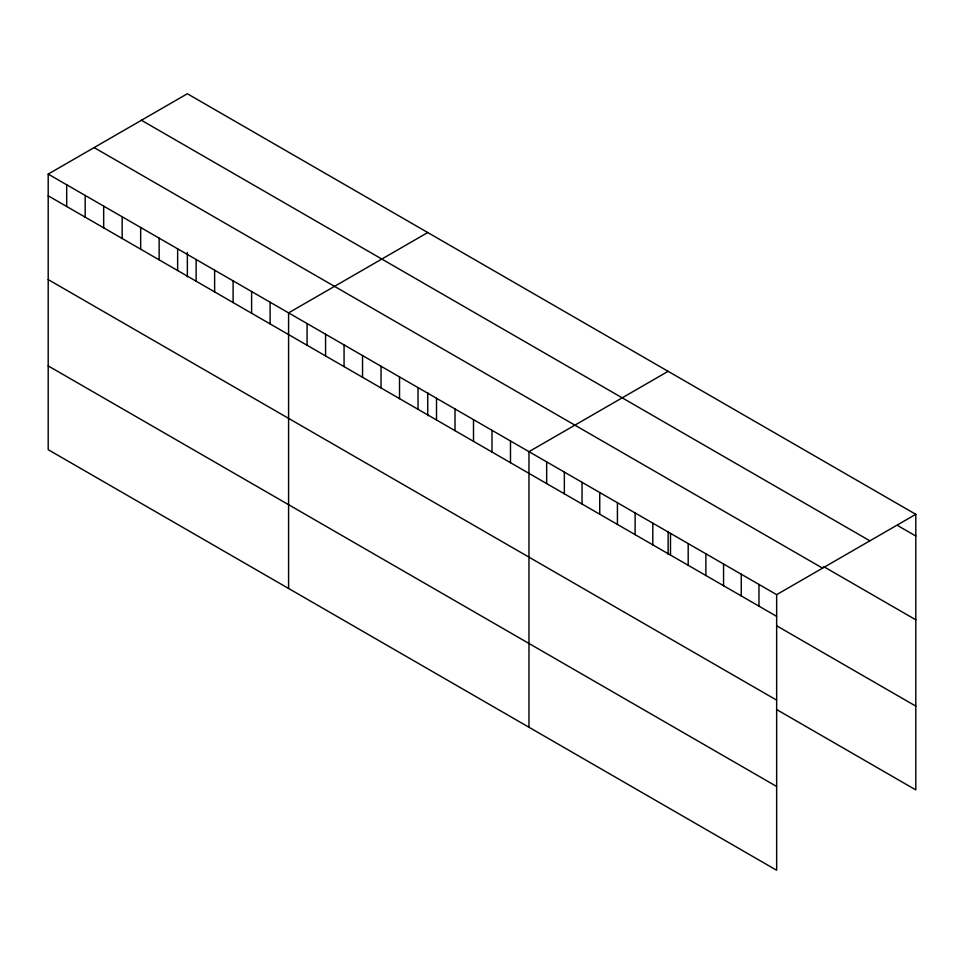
<?xml version="1.0" encoding="UTF-8"?>
<svg xmlns="http://www.w3.org/2000/svg" width="964" height="964" viewBox="0 0 964 964"><rect width="100%" height="100%" fill="white"/><g stroke="black" fill="none" stroke-linecap="round" stroke-linejoin="round"><path stroke-width="1.45" d="M48.2 174.098L776.647 594.655L776.647 870.251L48.2 449.682L48.2 174.098L187.353 93.749L915.8 514.318L915.8 789.902L776.803 709.649M427.739 232.541L288.585 312.878L288.585 588.474M668.124 371.321L528.971 451.67L528.971 727.254M776.647 594.655L915.8 514.318M898.111 525.802L915.8 536.02M141.431 120.271L869.877 540.828M823.557 566.543L915.8 619.804M94.123 147.588L822.569 568.145M48.2 195.8L776.647 616.358M776.803 625.877L915.8 706.118M48.2 279.584L776.647 700.141M48.2 365.898L776.647 786.467M758.957 584.449L758.957 606.151M741.268 574.231L741.268 595.933M723.566 564.012L723.566 585.714M705.877 553.806L705.877 575.508M688.188 543.588L688.188 565.29M670.498 533.381L670.498 555.083M668.124 531.477L668.124 554.505M652.809 523.163L652.809 544.865M635.119 512.944L635.119 534.646M617.43 502.738L617.43 524.44M599.741 492.52L599.741 514.222M582.051 482.313L582.051 504.015M564.35 472.095L564.35 493.797M546.66 461.877L546.66 483.579M510.486 440.994L510.486 462.696M491.989 430.318L491.989 452.02M473.505 419.641L473.505 441.343M455.008 408.965L455.008 430.667M436.511 398.289L436.511 419.991M427.739 392.697L427.739 415.713M418.027 387.612L418.027 409.314M399.53 376.936L399.53 398.638M381.045 366.26L381.045 387.962M362.548 355.583L362.548 377.286M344.064 344.907L344.064 366.609M325.567 334.231L325.567 355.933M307.082 323.555L307.082 345.257M270.101 302.202L270.101 323.904M251.604 291.526L251.604 313.228M233.107 280.849L233.107 302.551M214.623 270.173L214.623 291.875M196.126 259.497L196.126 281.199M187.353 252.472L187.353 276.933M177.641 248.82L177.641 270.523M159.144 238.156L159.144 259.858M140.66 227.48L140.66 249.182M122.163 216.804L122.163 238.506M103.678 206.127L103.678 227.829M85.181 195.451L85.181 217.153M66.697 184.775L66.697 206.477"/></g></svg>
